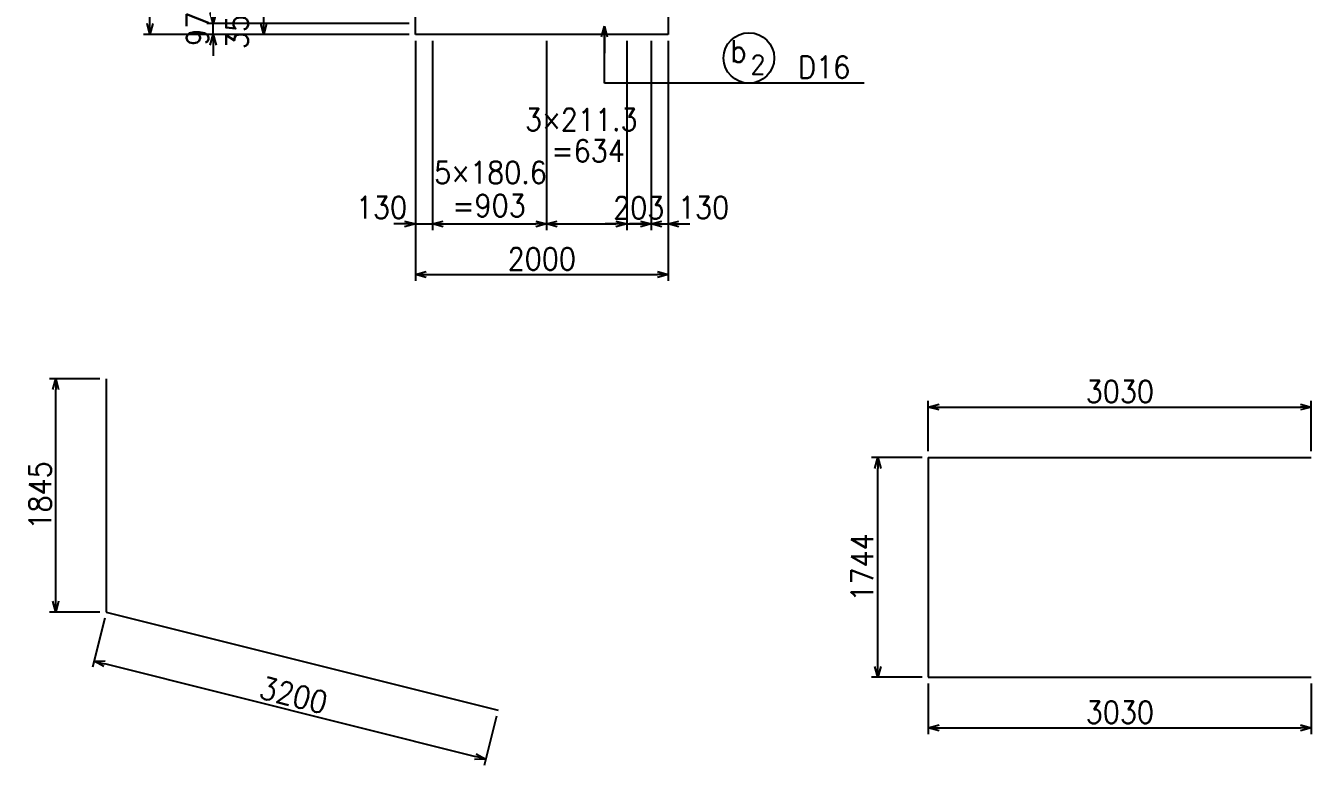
# Model space of a CAD drawing. Extents: x -24090 to 17960, y 77600 to 107300.
# Drawn here: x -3167 to 7002, y 92410 to 98263 of the extents above; entities that cross this region are included whole.
import ezdxf
from ezdxf.enums import TextEntityAlignment as Align

# ---------------------------------------------------------------- set-up
doc = ezdxf.new("R2010")
doc.units = 0
doc.header["$LTSCALE"] = 300
doc.header["$MEASUREMENT"] = 0
doc.layers.get('0').update_dxf_attribs({"linetype": 'CONTINUOUS'})
doc.layers.get('DEFPOINTS').update_dxf_attribs({"linetype": 'CONTINUOUS'})
for name, color, linetype in [('-寸法', 1, 'CONTINUOUS'), ('-引き出し横', 1, 'CONTINUOUS'), ('-引き出し縦', 1, 'CONTINUOUS'), ('-構造', 3, 'CONTINUOUS'), ('鉄筋', 2, 'CONTINUOUS')]:
    doc.layers.add(name, color=color, linetype=linetype)
doc.styles.add('romans', font='ROMANS.shx', dxfattribs={"width": 0.9, "bigfont": 'EXTFONT.shx'})
doc.styles.add('ｽﾀｲﾙ1', font='ROMANS.shx', dxfattribs={"bigfont": 'EXTFONT.shx'})
doc.dimstyles.new('ST-50', dxfattribs={"dimscale": 50, "dimtxt": 3.5, "dimasz": 1.7, "dimexe": 1, "dimexo": 1, "dimgap": 1, "dimtad": 0, "dimdec": 0, "dimzin": 0, "dimdsep": 46, "dimtxsty": 'romans', "dimblk": 'OPEN30', "dimcen": 1, "dimdle": 3, "dimclrd": 1, "dimclre": 1, "dimclrt": 3, "dimaunit": 1, "dimadec": 0, "dimazin": 0, "dimtfac": 1, "dimtdec": 0, "dimtix": 1, "dimtmove": 2, "dimatfit": 3, "dimldrblk": 'OPEN30', "dimfxl": 0, "dimtvp": 0.7, "dimtolj": 1, "dimtzin": 0, "dimarcsym": 0})
doc.dimstyles.new('矢', dxfattribs={"dimscale": 50, "dimtxt": 3.5, "dimasz": 1.7, "dimexe": 1, "dimexo": 0.7, "dimgap": 0.09, "dimtad": 0, "dimdec": 0, "dimzin": 0, "dimdsep": 46, "dimtxsty": 'romans', "dimblk": 'OPEN30', "dimcen": 1, "dimdle": 1, "dimclrd": 1, "dimclre": 1, "dimclrt": 3, "dimaunit": 1, "dimadec": 0, "dimazin": 0, "dimtfac": 1, "dimtdec": 0, "dimtix": 1, "dimtmove": 2, "dimatfit": 3, "dimldrblk": 'OPEN30', "dimfxl": 0, "dimtvp": 0.7, "dimtolj": 1, "dimtzin": 0, "dimarcsym": 0})

# ---------------------------------------------------------------- blocks, each defined once
blk = doc.blocks.new('_Open30')
at = {"color": 0, "lineweight": -2}
for p, q in [((-1, 0.27), (0, 0)), ((0, 0), (-1, -0.27)), ((0, 0), (-1, 0))]:
    blk.add_line(p, q, dxfattribs=at)
blk = doc.blocks.new('*D34')
at = {"layer": '-寸法', "color": 1, "linetype": 'Continuous', "lineweight": -2}
for p, q in [((-2580, 95468), (-2980, 95468)), ((-2930, 93708), (-2930, 95383)), ((-2580, 93623), (-2980, 93623))]:
    blk.add_line(p, q, dxfattribs=at)
at = {"layer": 'DEFPOINTS', "color": 0, "linetype": 'Continuous'}
for p in [(-2930, 95468), (-2530, 95468), (-2530, 93623)]:
    blk.add_point(p, dxfattribs=at)
at = {"layer": '-寸法', "color": 1, "linetype": 'Continuous', "lineweight": -2, "xscale": 85, "yscale": 85, "zscale": 85}
for p, rotation in [((-2930, 95468), 90), ((-2930, 93623), 270)]:
    blk.add_blockref('_Open30', p, dxfattribs=dict(at, rotation=rotation))
at = {"layer": '-寸法', "color": 3, "linetype": 'Continuous', "insert": (-3053, 94546), "char_height": 175, "attachment_point": 5, "rotation": 90, "style": 'romans'}
blk.add_mtext('\\A1;1845', dxfattribs=at)
blk = doc.blocks.new('*D31')
at = {"layer": '-寸法', "color": 1, "linetype": 'Continuous', "lineweight": -2}
for p, q in [((-2542, 93575), (-2639, 93187)), ((-2545, 93215), (390, 92480)), ((557, 92798), (460, 92410))]:
    blk.add_line(p, q, dxfattribs=at)
at = {"layer": 'DEFPOINTS', "color": 0, "linetype": 'Continuous'}
for p in [(-2530, 93623), (569, 92847), (472, 92459)]:
    blk.add_point(p, dxfattribs=at)
at = {"layer": '-寸法', "color": 1, "linetype": 'Continuous', "lineweight": -2, "xscale": 85, "yscale": 85, "zscale": 85}
for p, rotation in [((-2627, 93235), 165.9409638767576), ((472, 92459), 345.9409638767576)]:
    blk.add_blockref('_Open30', p, dxfattribs=dict(at, rotation=rotation))
at = {"layer": '-寸法', "color": 3, "linetype": 'Continuous', "insert": (-1048, 92966), "char_height": 175, "attachment_point": 5, "rotation": 345.941, "style": 'romans'}
blk.add_mtext('\\A1;3200', dxfattribs=at)
blk = doc.blocks.new('*D38')
at = {"layer": '-寸法', "color": 1, "linetype": 'Continuous', "lineweight": -2}
for p, q in [((3973, 93057), (3973, 92657)), ((7002, 93057), (7002, 92657)), ((4058, 92707), (6917, 92707))]:
    blk.add_line(p, q, dxfattribs=at)
at = {"layer": 'DEFPOINTS', "color": 0, "linetype": 'Continuous'}
for p in [(3973, 93107), (7002, 93107), (7002, 92707)]:
    blk.add_point(p, dxfattribs=at)
at = {"layer": '-寸法', "color": 1, "linetype": 'Continuous', "lineweight": -2, "xscale": 85, "yscale": 85, "zscale": 85, "rotation": 180}
blk.add_blockref('_Open30', (3973, 92707), dxfattribs=at)
at = {"layer": '-寸法', "color": 1, "linetype": 'Continuous', "lineweight": -2, "xscale": 85, "yscale": 85, "zscale": 85}
blk.add_blockref('_Open30', (7002, 92707), dxfattribs=at)
at = {"layer": '-寸法', "color": 3, "linetype": 'Continuous', "insert": (5488, 92830), "char_height": 175, "attachment_point": 5, "style": 'romans'}
blk.add_mtext('\\A1;3030', dxfattribs=at)
blk = doc.blocks.new('*D36')
at = {"layer": '-寸法', "color": 1, "linetype": 'Continuous', "lineweight": -2}
for p, q in [((3973, 94895), (3973, 95295)), ((7002, 94895), (7002, 95295)), ((4058, 95245), (6917, 95245))]:
    blk.add_line(p, q, dxfattribs=at)
at = {"layer": 'DEFPOINTS', "color": 0, "linetype": 'Continuous'}
for p in [(7002, 95245), (3973, 94845), (7002, 94845)]:
    blk.add_point(p, dxfattribs=at)
at = {"layer": '-寸法', "color": 1, "linetype": 'Continuous', "lineweight": -2, "xscale": 85, "yscale": 85, "zscale": 85, "rotation": 180}
blk.add_blockref('_Open30', (3973, 95245), dxfattribs=at)
at = {"layer": '-寸法', "color": 1, "linetype": 'Continuous', "lineweight": -2, "xscale": 85, "yscale": 85, "zscale": 85}
blk.add_blockref('_Open30', (7002, 95245), dxfattribs=at)
at = {"layer": '-寸法', "color": 3, "linetype": 'Continuous', "insert": (5488, 95368), "char_height": 175, "attachment_point": 5, "style": 'romans'}
blk.add_mtext('\\A1;3030', dxfattribs=at)
blk = doc.blocks.new('*D40')
at = {"layer": '-寸法', "color": 1, "linetype": 'Continuous', "lineweight": -2}
for p, q in [((3923, 94845), (3523, 94845)), ((3573, 93192), (3573, 94760)), ((3923, 93107), (3523, 93107))]:
    blk.add_line(p, q, dxfattribs=at)
at = {"layer": 'DEFPOINTS', "color": 0, "linetype": 'Continuous'}
for p in [(3573, 94845), (3973, 94845), (3973, 93107)]:
    blk.add_point(p, dxfattribs=at)
at = {"layer": '-寸法', "color": 1, "linetype": 'Continuous', "lineweight": -2, "xscale": 85, "yscale": 85, "zscale": 85}
for p, rotation in [((3573, 94845), 90), ((3573, 93107), 270)]:
    blk.add_blockref('_Open30', p, dxfattribs=dict(at, rotation=rotation))
at = {"layer": '-寸法', "color": 3, "linetype": 'Continuous', "insert": (3450, 93976), "char_height": 175, "attachment_point": 5, "rotation": 90, "style": 'romans'}
blk.add_mtext('\\A1;1744', dxfattribs=at)
blk = doc.blocks.new('*D108')
at = {"layer": '-寸法', "color": 1, "linetype": 'Continuous', "lineweight": -2}
for p, q in [((953, 98144), (953, 96644)), ((1587, 98144), (1587, 96644)), ((1038, 96694), (1502, 96694))]:
    blk.add_line(p, q, dxfattribs=at)
at = {"layer": 'DEFPOINTS', "color": 0, "linetype": 'Continuous'}
for p in [(953, 98194), (1587, 98194), (1587, 96694)]:
    blk.add_point(p, dxfattribs=at)
at = {"layer": '-寸法', "color": 1, "linetype": 'Continuous', "lineweight": -2, "xscale": 85, "yscale": 85, "zscale": 85, "rotation": 180}
blk.add_blockref('_Open30', (953, 96694), dxfattribs=at)
at = {"layer": '-寸法', "color": 1, "linetype": 'Continuous', "lineweight": -2, "xscale": 85, "yscale": 85, "zscale": 85}
blk.add_blockref('_Open30', (1587, 96694), dxfattribs=at)
at = {"layer": '-寸法', "color": 3, "linetype": 'Continuous', "insert": (1282, 97273), "char_height": 175, "attachment_point": 5, "style": 'romans'}
blk.add_mtext('\\A1;=634', dxfattribs=at)
blk = doc.blocks.new('*D97')
at = {"layer": '-寸法', "color": 1, "linetype": 'Continuous', "lineweight": -2}
for p, q in [((1587, 98144), (1587, 96644)), ((1780, 98144), (1780, 96644)), ((1502, 96694), (1417, 96694)), ((1587, 96694), (1780, 96694)), ((1865, 96694), (1950, 96694))]:
    blk.add_line(p, q, dxfattribs=at)
at = {"layer": 'DEFPOINTS', "color": 0, "linetype": 'Continuous'}
for p in [(1587, 98194), (1780, 98194), (1780, 96694)]:
    blk.add_point(p, dxfattribs=at)
at = {"layer": '-寸法', "color": 1, "linetype": 'Continuous', "lineweight": -2, "xscale": 85, "yscale": 85, "zscale": 85}
blk.add_blockref('_Open30', (1587, 96694), dxfattribs=at)
at = {"layer": '-寸法', "color": 1, "linetype": 'Continuous', "lineweight": -2, "xscale": 85, "yscale": 85, "zscale": 85, "rotation": 180}
blk.add_blockref('_Open30', (1780, 96694), dxfattribs=at)
at = {"layer": '-寸法', "color": 3, "linetype": 'Continuous', "insert": (1682, 96822), "char_height": 175, "attachment_point": 5, "style": 'romans'}
blk.add_mtext('\\A1;203', dxfattribs=at)
blk = doc.blocks.new('*D93')
at = {"layer": '-寸法', "color": 1, "linetype": 'Continuous', "lineweight": -2}
for p, q in [((-85, 98144), (-85, 96244)), ((1915, 98144), (1915, 96244)), ((0, 96294), (1830, 96294))]:
    blk.add_line(p, q, dxfattribs=at)
at = {"layer": 'DEFPOINTS', "color": 0, "linetype": 'Continuous'}
for p in [(-85, 98194), (1915, 98194), (1915, 96294)]:
    blk.add_point(p, dxfattribs=at)
at = {"layer": '-寸法', "color": 1, "linetype": 'Continuous', "lineweight": -2, "xscale": 85, "yscale": 85, "zscale": 85, "rotation": 180}
blk.add_blockref('_Open30', (-85, 96294), dxfattribs=at)
at = {"layer": '-寸法', "color": 1, "linetype": 'Continuous', "lineweight": -2, "xscale": 85, "yscale": 85, "zscale": 85}
blk.add_blockref('_Open30', (1915, 96294), dxfattribs=at)
at = {"layer": '-寸法', "color": 3, "linetype": 'Continuous', "insert": (915, 96417), "char_height": 175, "attachment_point": 5, "style": 'romans'}
blk.add_mtext('\\A1;2000', dxfattribs=at)
blk = doc.blocks.new('*D88')
at = {"layer": '-寸法', "color": 1, "linetype": 'Continuous', "lineweight": -2}
for p, q in [((-135, 100694), (-2235, 100694)), ((-2185, 98279), (-2185, 100609)), ((-135, 98194), (-2235, 98194))]:
    blk.add_line(p, q, dxfattribs=at)
at = {"layer": 'DEFPOINTS', "color": 0, "linetype": 'Continuous'}
for p in [(-2185, 100694), (-85, 100694), (-85, 98194)]:
    blk.add_point(p, dxfattribs=at)
at = {"layer": '-寸法', "color": 1, "linetype": 'Continuous', "lineweight": -2, "xscale": 85, "yscale": 85, "zscale": 85}
for p, rotation in [((-2185, 100694), 90), ((-2185, 98194), 270)]:
    blk.add_blockref('_Open30', p, dxfattribs=dict(at, rotation=rotation))
at = {"layer": '-寸法', "color": 3, "linetype": 'Continuous', "insert": (-2308, 99444), "char_height": 175, "attachment_point": 5, "rotation": 90, "style": 'romans'}
blk.add_mtext('\\A1;2500', dxfattribs=at)
blk = doc.blocks.new('*D87')
at = {"layer": '-引き出し縦', "color": 1, "linetype": 'Continuous', "lineweight": -2}
for p, q in [((-1685, 98366), (-1685, 98451)), ((-135, 98281), (-1735, 98281)), ((-1685, 98194), (-1685, 98281)), ((-135, 98194), (-1735, 98194)), ((-1685, 98109), (-1685, 98024))]:
    blk.add_line(p, q, dxfattribs=at)
at = {"layer": 'DEFPOINTS', "color": 0, "linetype": 'Continuous'}
for p in [(-1685, 98281), (-85, 98281), (-85, 98194)]:
    blk.add_point(p, dxfattribs=at)
at = {"layer": '-引き出し縦', "color": 1, "linetype": 'Continuous', "lineweight": -2, "xscale": 85, "yscale": 85, "zscale": 85}
for p, rotation in [((-1685, 98281), 270), ((-1685, 98194), 90)]:
    blk.add_blockref('_Open30', p, dxfattribs=dict(at, rotation=rotation))
at = {"layer": '-引き出し縦', "color": 3, "linetype": 'Continuous', "insert": (-1808, 98238), "char_height": 175, "attachment_point": 5, "rotation": 90, "style": 'romans'}
blk.add_mtext('\\A1;97', dxfattribs=at)
blk = doc.blocks.new('*D86')
at = {"layer": '-寸法', "color": 1, "linetype": 'Continuous', "lineweight": -2}
for p, q in [((-135, 98544), (-1335, 98544)), ((-1285, 98279), (-1285, 98459)), ((-135, 98194), (-1335, 98194))]:
    blk.add_line(p, q, dxfattribs=at)
at = {"layer": 'DEFPOINTS', "color": 0, "linetype": 'Continuous'}
for p in [(-1285, 98544), (-85, 98544), (-85, 98194)]:
    blk.add_point(p, dxfattribs=at)
at = {"layer": '-寸法', "color": 1, "linetype": 'Continuous', "lineweight": -2, "xscale": 85, "yscale": 85, "zscale": 85}
for p, rotation in [((-1285, 98544), 90), ((-1285, 98194), 270)]:
    blk.add_blockref('_Open30', p, dxfattribs=dict(at, rotation=rotation))
at = {"layer": '-寸法', "color": 3, "linetype": 'Continuous', "insert": (-1495, 98281), "char_height": 175, "attachment_point": 5, "rotation": 90, "style": 'romans'}
blk.add_mtext('\\A1;350', dxfattribs=at)
blk = doc.blocks.new('*D95')
at = {"layer": '-寸法', "color": 1, "linetype": 'Continuous', "lineweight": -2}
for p, q in [((50, 98144), (50, 96644)), ((953, 98094), (953, 96644)), ((135, 96694), (868, 96694))]:
    blk.add_line(p, q, dxfattribs=at)
at = {"layer": 'DEFPOINTS', "color": 0, "linetype": 'Continuous'}
for p in [(50, 98194), (953, 98144), (953, 96694)]:
    blk.add_point(p, dxfattribs=at)
at = {"layer": '-寸法', "color": 1, "linetype": 'Continuous', "lineweight": -2, "xscale": 85, "yscale": 85, "zscale": 85, "rotation": 180}
blk.add_blockref('_Open30', (50, 96694), dxfattribs=at)
at = {"layer": '-寸法', "color": 1, "linetype": 'Continuous', "lineweight": -2, "xscale": 85, "yscale": 85, "zscale": 85}
blk.add_blockref('_Open30', (953, 96694), dxfattribs=at)
at = {"layer": '-寸法', "color": 3, "linetype": 'Continuous', "insert": (498, 96839), "char_height": 175, "attachment_point": 5, "style": 'romans'}
blk.add_mtext('\\A1;=903', dxfattribs=at)
blk = doc.blocks.new('*D94')
at = {"layer": '-寸法', "color": 1, "linetype": 'Continuous', "lineweight": -2}
for p, q in [((-85, 98144), (-85, 96644)), ((50, 98144), (50, 96644)), ((-170, 96694), (-255, 96694)), ((-85, 96694), (50, 96694)), ((135, 96694), (220, 96694))]:
    blk.add_line(p, q, dxfattribs=at)
at = {"layer": 'DEFPOINTS', "color": 0, "linetype": 'Continuous'}
for p in [(-85, 98194), (50, 98194), (50, 96694)]:
    blk.add_point(p, dxfattribs=at)
at = {"layer": '-寸法', "color": 1, "linetype": 'Continuous', "lineweight": -2, "xscale": 85, "yscale": 85, "zscale": 85}
blk.add_blockref('_Open30', (-85, 96694), dxfattribs=at)
at = {"layer": '-寸法', "color": 1, "linetype": 'Continuous', "lineweight": -2, "xscale": 85, "yscale": 85, "zscale": 85, "rotation": 180}
blk.add_blockref('_Open30', (50, 96694), dxfattribs=at)
at = {"layer": '-寸法', "color": 3, "linetype": 'Continuous', "insert": (-353, 96825), "char_height": 175, "attachment_point": 5, "style": 'romans'}
blk.add_mtext('\\A1;130', dxfattribs=at)
blk = doc.blocks.new('*D96')
at = {"layer": '-寸法', "color": 1, "linetype": 'Continuous', "lineweight": -2}
for p, q in [((1780, 98144), (1780, 96644)), ((1915, 98144), (1915, 96644)), ((1695, 96694), (1610, 96694)), ((1780, 96694), (1915, 96694)), ((2000, 96694), (2085, 96694))]:
    blk.add_line(p, q, dxfattribs=at)
at = {"layer": 'DEFPOINTS', "color": 0, "linetype": 'Continuous'}
for p in [(1780, 98194), (1915, 98194), (1915, 96694)]:
    blk.add_point(p, dxfattribs=at)
at = {"layer": '-寸法', "color": 1, "linetype": 'Continuous', "lineweight": -2, "xscale": 85, "yscale": 85, "zscale": 85}
blk.add_blockref('_Open30', (1780, 96694), dxfattribs=at)
at = {"layer": '-寸法', "color": 1, "linetype": 'Continuous', "lineweight": -2, "xscale": 85, "yscale": 85, "zscale": 85, "rotation": 180}
blk.add_blockref('_Open30', (1915, 96694), dxfattribs=at)
at = {"layer": '-寸法', "color": 3, "linetype": 'Continuous', "insert": (2195, 96825), "char_height": 175, "attachment_point": 5, "style": 'romans'}
blk.add_mtext('\\A1;130', dxfattribs=at)

msp = doc.modelspace()

# ---------------------------------------------------------------- linework, layer by layer
at = {"layer": '-引き出し横', "linetype": 'Continuous'}
for p, q in [((1410.1, 97807), (1410.1, 98259)), ((3464.8, 97807), (1410.1, 97807))]:
    msp.add_line(p, q, dxfattribs=at)
msp.add_circle((2553.8, 98007), 200, dxfattribs=at)
at = {"layer": '-構造', "color": 3, "linetype": 'Continuous'}
for p, q in [((-85, 98193.9), (-85, 100693.9)), ((1915, 100693.9), (1915, 98193.9)), ((1915, 98193.9), (-85, 98193.9))]:
    msp.add_line(p, q, dxfattribs=at)
at = {"layer": '鉄筋', "linetype": 'Continuous'}
for p, q in [((-2530.1, 95468), (-2530.1, 93623.2)), ((3973, 94845.1), (7002.5, 94845.1)), ((3973, 94845.1), (3973, 93107.1)), ((-2530.1, 93623.2), (569.4, 92847)), ((3973, 93107.1), (7002.5, 93107.1))]:
    msp.add_line(p, q, dxfattribs=at)

# ---------------------------------------------------------------- texts
at = {"layer": '-寸法', "color": 3, "linetype": 'Continuous', "style": 'romans', "width": 0.9}
for s, p in [('3×211.3', (1227.2, 97432)), ('5×180.6', (509.6, 97013.9))]:
    msp.add_text(s, height=175, dxfattribs=at).set_placement(p, align=Align.CENTER)
at = {"layer": '-引き出し横', "color": 3, "style": 'ｽﾀｲﾙ1', "width": 0.9}
for s, height, p in [('b', 175, (2408, 97973.1)), ('2', 150, (2568.1, 97880.5)), ('D16', 175, (2943.9, 97847.5))]:
    msp.add_text(s, height=height, dxfattribs=at).set_placement(p)

# ---------------------------------------------------------------- dimensions: what is measured, and where the dimension line sits
at = {"layer": '-寸法', "linetype": 'Continuous'}
for base, p1, p2, picture, middle in [((-2185.1, 100693.9), (-85, 98193.9), (-85, 100693.9), '*D88', (-2307.6, 99443.9)), ((-2930.1, 95468), (-2530.1, 93623.2), (-2530.1, 95468), '*D34', (-3052.6, 94545.6))]:
    dim = msp.add_linear_dim(base=base, p1=p1, p2=p2, angle=90, dimstyle='ST-50', dxfattribs=at)
    dim.commit()
    dim.dimension.update_dxf_attribs({"geometry": picture, "text_midpoint": middle})
dim = msp.add_linear_dim(base=(-1285.1, 98543.9), p1=(-85, 98193.9), p2=(-85, 98543.9), angle=90, dimstyle='ST-50', dxfattribs=at)
dim.commit()
dim.dimension.update_dxf_attribs({"geometry": '*D86', "text_midpoint": (-1495.1, 98281.5), "dimtype": 160})
for base, p1, p2, text, picture, middle in [((50, 96694), (-85, 98193.9), (50, 98193.9), '130', '*D94', (-352.8, 96824.8)), ((953.1, 96694), (50, 98193.9), (953.1, 98143.9), '=903', '*D95', (498.3, 96839.4)), ((1587, 96694), (953.1, 98193.9), (1587, 98193.9), '=634', '*D108', (1281.7, 97272.9)), ((1780, 96694), (1587, 98193.9), (1780, 98193.9), '203', '*D97', (1681.8, 96822.5)), ((1915, 96694), (1780, 98193.9), (1915, 98193.9), '130', '*D96', (2195.2, 96824.8))]:
    dim = msp.add_linear_dim(base=base, p1=p1, p2=p2, text=text, dimstyle='ST-50', dxfattribs=at)
    dim.commit()
    dim.dimension.update_dxf_attribs({"geometry": picture, "text_midpoint": middle, "dimtype": 160})
for base, p1, p2, picture, middle in [((1915, 96294), (-85, 98193.9), (1915, 98193.9), '*D93', (915, 96416.5)), ((7002.493865, 95245.1099621), (3972.993865, 94845.1099621), (7002.493865, 94845.1099621), '*D36', (5487.743865, 95367.6099621)), ((7002.493865, 92707.1099621), (3972.993865, 93107.1099621), (7002.493865, 93107.1099621), '*D38', (5487.743865, 92829.6099621))]:
    dim = msp.add_linear_dim(base=base, p1=p1, p2=p2, dimstyle='ST-50', dxfattribs=at)
    dim.commit()
    dim.dimension.update_dxf_attribs({"geometry": picture, "text_midpoint": middle})
dim = msp.add_linear_dim(base=(3573, 94845.1), p1=(3973, 93107.1), p2=(3973, 94845.1), angle=90, text='1744', dimstyle='ST-50', dxfattribs=at)
dim.commit()
dim.dimension.update_dxf_attribs({"geometry": '*D40', "text_midpoint": (3450.5, 93976.1)})
dim = msp.add_aligned_dim(p1=(-2530.1, 93623.2), p2=(569.4, 92847), distance=-400, text='3200', dimstyle='ST-50', dxfattribs=at)
dim.commit()
dim.dimension.update_dxf_attribs({"geometry": '*D31', "text_midpoint": (-1047.8, 92965.9)})
at = {"layer": '-引き出し縦', "linetype": 'Continuous'}
dim = msp.add_linear_dim(base=(-1685.1, 98281.5), p1=(-85, 98193.9), p2=(-85, 98281.5), angle=90, text='97', dimstyle='ST-50', dxfattribs=at)
dim.commit()
dim.dimension.update_dxf_attribs({"geometry": '*D87', "text_midpoint": (-1807.6, 98237.7)})

# ---------------------------------------------------------------- leaders
at = {"layer": '-引き出し横', "color": 1, "linetype": 'Continuous'}
msp.add_leader([(1410.1, 98259), (1410.1, 98046.1)], dimstyle='矢', override={"dimgap": 0.09, "dimtad": 0}, dxfattribs=at)

doc.saveas('drawing.dxf')
